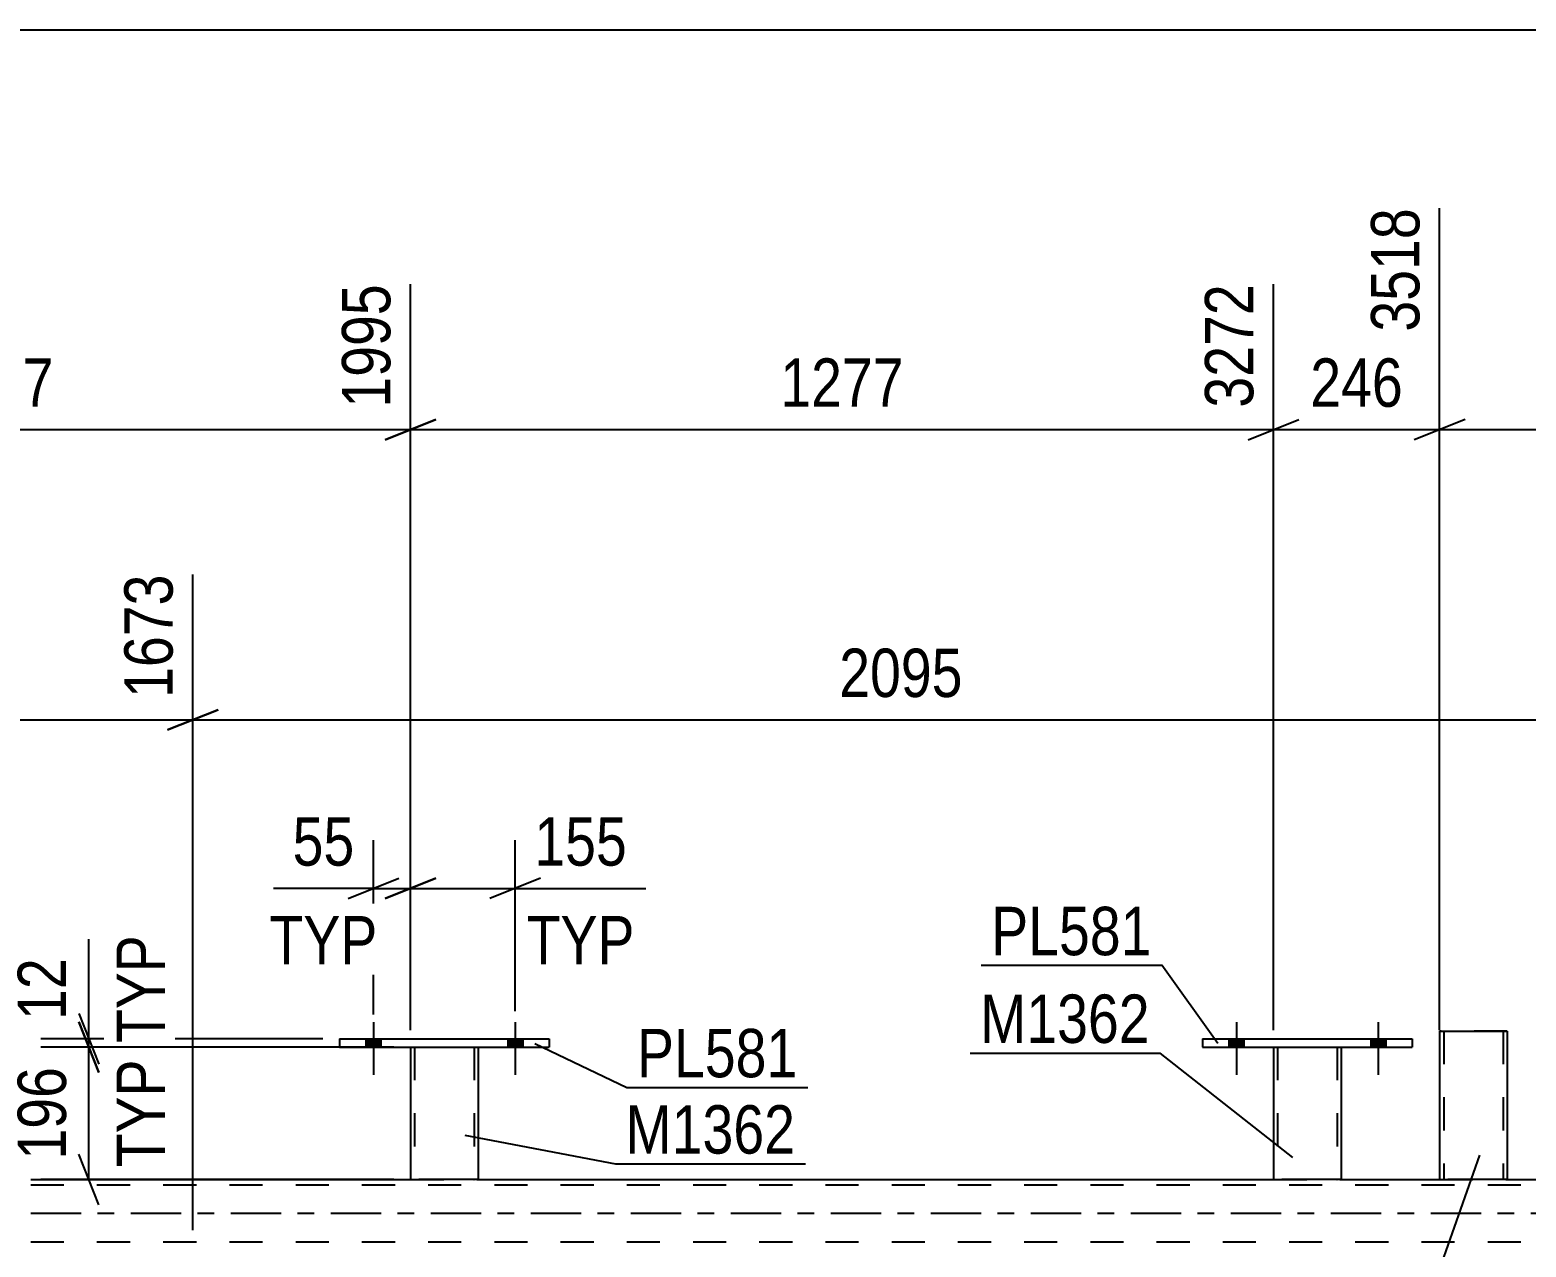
# Model space of a CAD drawing. Header units: millimetres. Extents: x 0 to 841, y 0 to 594.
# Drawn here: x 94.4 to 182.9, y 442.9 to 515 of the extents above; entities that cross this region are included whole.
import ezdxf

# ---------------------------------------------------------------- set-up
doc = ezdxf.new("R2010")
doc.units = ezdxf.units.MM
doc.linetypes.add('DXK_LINE_DOT2', pattern=[3.9198, 1.9599, -1.9599])
doc.linetypes.add('DXK_LINE_DOT3', pattern=[5.9187, 2.979, -0.9799, 0.9799, -0.9799])
doc.styles.add('Arial Narrow', font='ARIALN.TTF', dxfattribs={"height": 0.2})

# ---------------------------------------------------------------- blocks, each defined once
blk = doc.blocks.new('Bolt-103610369-3247 - 3131')
at = {"linetype": 'Continuous'}
for points in [[(165.327, 454.755), (166.207, 454.755), (166.207, 455.235), (165.327, 455.235)], [(173.727, 454.755), (174.607, 454.755), (174.607, 455.235), (173.727, 455.235)]]:
    blk.add_hatch(color=1, dxfattribs=at).paths.add_polyline_path(points)
at = {"color": 1, "linetype": 'Continuous'}
for p, q in [((165.767, 456.235), (165.767, 453.115)), ((174.167, 456.235), (174.167, 453.115)), ((165.327, 455.235), (165.327, 454.755)), ((166.207, 455.235), (166.207, 454.755)), ((173.727, 455.235), (173.727, 454.755)), ((174.607, 455.235), (174.607, 454.755))]:
    blk.add_line(p, q, dxfattribs=at)
blk = doc.blocks.new('Part-103610369-3198 - 3131')
at = {"color": 2, "linetype": 'Continuous'}
for p, q in [((94.407, 446.915), (116.887, 446.915)), ((120.887, 446.915), (167.967, 446.915)), ((171.967, 446.915), (177.798, 446.915)), ((181.798, 446.915), (196.25, 446.915))]:
    blk.add_line(p, q, dxfattribs=at)
at = {"color": 7, "linetype": 'DXK_LINE_DOT2'}
for p, q in [((94.407, 446.595), (510.678, 446.595)), ((116.887, 446.915), (120.887, 446.915)), ((167.967, 446.915), (171.967, 446.915)), ((177.798, 446.915), (181.798, 446.915)), ((94.407, 443.235), (510.678, 443.235))]:
    blk.add_line(p, q, dxfattribs=at)
at = {"color": 7, "linetype": 'DXK_LINE_DOT3'}
blk.add_line((94.407, 444.915), (510.678, 444.915), dxfattribs=at)
blk = doc.blocks.new('Bolt-103610369-3246 - 3131')
at = {"linetype": 'Continuous'}
for points in [[(114.247, 454.755), (115.127, 454.755), (115.127, 455.235), (114.247, 455.235)], [(122.647, 454.755), (123.527, 454.755), (123.527, 455.235), (122.647, 455.235)]]:
    blk.add_hatch(color=1, dxfattribs=at).paths.add_polyline_path(points)
at = {"color": 1, "linetype": 'Continuous'}
for p, q in [((114.687, 456.235), (114.687, 453.115)), ((123.087, 456.235), (123.087, 453.115)), ((114.247, 455.235), (114.247, 454.755)), ((115.127, 455.235), (115.127, 454.755)), ((122.647, 455.235), (122.647, 454.755)), ((123.527, 455.235), (123.527, 454.755))]:
    blk.add_line(p, q, dxfattribs=at)
blk = doc.blocks.new('Part-103610369-3355 - 3131')
at = {"color": 2, "linetype": 'Continuous'}
for p, q in [((177.798, 455.701), (177.798, 455.701)), ((177.798, 455.701), (177.798, 446.915)), ((177.798, 455.701), (181.798, 455.701)), ((181.798, 455.701), (181.798, 455.701)), ((181.798, 455.701), (181.798, 446.915)), ((177.798, 446.915), (178.278, 446.915)), ((181.798, 446.915), (178.278, 446.915))]:
    blk.add_line(p, q, dxfattribs=at)
at = {"color": 7, "linetype": 'DXK_LINE_DOT2'}
for p, q in [((181.798, 455.701), (177.798, 455.701)), ((177.798, 455.701), (177.798, 455.701)), ((178.038, 455.701), (178.038, 455.701)), ((178.038, 455.701), (178.038, 446.915)), ((181.487, 455.701), (181.501, 455.701)), ((181.501, 455.701), (181.539, 455.701)), ((181.539, 455.701), (181.558, 455.701)), ((181.558, 455.701), (181.558, 455.701)), ((181.558, 455.701), (181.558, 446.915)), ((181.798, 455.701), (181.798, 455.701)), ((177.798, 446.915), (181.798, 446.915)), ((178.038, 446.915), (178.056, 446.915)), ((178.056, 446.915), (178.094, 446.915)), ((178.094, 446.915), (178.108, 446.915)), ((178.108, 446.915), (178.186, 446.915))]:
    blk.add_line(p, q, dxfattribs=at)
blk = doc.blocks.new('Bolt-103610369-3401 - 3131')
at = {"linetype": 'Continuous'}
for points in [[(114.247, 454.755), (115.127, 454.755), (115.127, 455.235), (114.247, 455.235)], [(122.647, 454.755), (123.527, 454.755), (123.527, 455.235), (122.647, 455.235)]]:
    blk.add_hatch(color=1, dxfattribs=at).paths.add_polyline_path(points)
at = {"color": 1, "linetype": 'Continuous'}
for p, q in [((114.687, 456.235), (114.687, 453.115)), ((123.087, 456.235), (123.087, 453.115)), ((114.247, 455.235), (114.247, 454.755)), ((115.127, 455.235), (115.127, 454.755)), ((122.647, 455.235), (122.647, 454.755)), ((123.527, 455.235), (123.527, 454.755))]:
    blk.add_line(p, q, dxfattribs=at)
blk = doc.blocks.new('Bolt-103610369-3402 - 3131')
at = {"linetype": 'Continuous'}
for points in [[(165.327, 454.755), (166.207, 454.755), (166.207, 455.235), (165.327, 455.235)], [(173.727, 454.755), (174.607, 454.755), (174.607, 455.235), (173.727, 455.235)]]:
    blk.add_hatch(color=1, dxfattribs=at).paths.add_polyline_path(points)
at = {"color": 1, "linetype": 'Continuous'}
for p, q in [((165.767, 456.235), (165.767, 453.115)), ((174.167, 456.235), (174.167, 453.115)), ((165.327, 455.235), (165.327, 454.755)), ((166.207, 455.235), (166.207, 454.755)), ((173.727, 455.235), (173.727, 454.755)), ((174.607, 455.235), (174.607, 454.755))]:
    blk.add_line(p, q, dxfattribs=at)
blk = doc.blocks.new('Part-103610369-3599 - 3131')
at = {"color": 2, "linetype": 'Continuous'}
for p, q in [((163.767, 455.235), (163.767, 454.755)), ((163.767, 455.235), (176.167, 455.235)), ((176.167, 455.235), (176.167, 454.755)), ((163.767, 454.755), (176.167, 454.755))]:
    blk.add_line(p, q, dxfattribs=at)
blk = doc.blocks.new('Part-103610369-3728 - 3131')
at = {"color": 7, "linetype": 'DXK_LINE_DOT2'}
for p, q in [((167.967, 454.758), (171.967, 454.758)), ((167.967, 454.755), (167.967, 454.758)), ((167.967, 454.758), (167.967, 454.755)), ((168.207, 454.758), (168.207, 446.915)), ((171.727, 454.758), (171.727, 446.915)), ((171.967, 454.758), (171.967, 454.755)), ((171.967, 454.755), (171.967, 454.758)), ((171.709, 446.915), (171.727, 446.915))]:
    blk.add_line(p, q, dxfattribs=at)
at = {"color": 2, "linetype": 'Continuous'}
for p, q in [((167.967, 454.755), (167.967, 446.915)), ((171.967, 454.755), (171.967, 446.915)), ((167.967, 446.915), (168.447, 446.915)), ((171.931, 446.915), (168.447, 446.915)), ((171.967, 446.915), (171.931, 446.915))]:
    blk.add_line(p, q, dxfattribs=at)
blk = doc.blocks.new('Part-103610369-3733 - 3131')
at = {"color": 7, "linetype": 'DXK_LINE_DOT2'}
for p, q in [((116.887, 454.758), (120.887, 454.758)), ((116.887, 454.755), (116.887, 454.758)), ((116.887, 454.758), (116.887, 454.755)), ((117.127, 454.758), (117.127, 446.915)), ((120.647, 454.758), (120.647, 446.915)), ((120.887, 454.758), (120.887, 454.755)), ((120.887, 454.755), (120.887, 454.758)), ((120.629, 446.915), (120.647, 446.915))]:
    blk.add_line(p, q, dxfattribs=at)
at = {"color": 2, "linetype": 'Continuous'}
for p, q in [((116.887, 454.755), (116.887, 446.915)), ((120.887, 454.755), (120.887, 446.915)), ((116.887, 446.915), (117.367, 446.915)), ((120.85, 446.915), (117.367, 446.915)), ((120.887, 446.915), (120.85, 446.915))]:
    blk.add_line(p, q, dxfattribs=at)
blk = doc.blocks.new('Part-103610369-3738 - 3131')
at = {"color": 2, "linetype": 'Continuous'}
for p, q in [((112.687, 455.235), (112.687, 454.755)), ((112.687, 455.235), (125.087, 455.235)), ((125.087, 455.235), (125.087, 454.755)), ((112.687, 454.755), (125.087, 454.755))]:
    blk.add_line(p, q, dxfattribs=at)
blk = doc.blocks.new('StraightDimension-103610369-30274 - 27584')
at = {"color": 7, "linetype": 'Continuous'}
blk.add_line((58.247, 514.969), (759.545, 514.969), dxfattribs=at)
blk = doc.blocks.new('StraightDimension-103610369-26167 - 3131')
at = {"color": 7, "linetype": 'Continuous'}
for p, q in [((116.887, 455.758), (116.887, 499.922)), ((167.967, 455.758), (167.967, 499.922)), ((118.387, 491.909), (115.387, 490.709)), ((166.467, 490.709), (169.467, 491.909)), ((116.887, 491.309), (167.967, 491.309))]:
    blk.add_line(p, q, dxfattribs=at)
at = {"color": 0}
blk.add_wipeout([(146.683, 492.059), (146.683, 496.259), (138.171, 496.259), (138.171, 492.059)], dxfattribs=at)
at = {"color": 3, "style": 'Arial Narrow'}
blk.add_text('1277', height=2.8633, dxfattribs=at).set_placement((138.771, 492.659))
at = {"color": 0, "linetype": 'Continuous'}
blk.add_wipeout([(167.367, 500.522), (163.167, 500.522), (163.167, 492.009), (167.367, 492.009)], dxfattribs=at)
at = {"color": 3, "linetype": 'Continuous', "style": 'Arial Narrow'}
blk.add_text('3272', height=2.8633, rotation=90.00021, dxfattribs=at).set_placement((166.767, 492.609))
blk = doc.blocks.new('StraightDimension-103610369-26357 - 3131')
at = {"color": 7, "linetype": 'Continuous'}
for p, q in [((104.007, 443.915), (104.007, 482.74)), ((43.315, 447.915), (43.315, 477.256)), ((44.815, 474.728), (41.815, 473.528)), ((102.507, 473.528), (105.507, 474.728)), ((43.315, 474.128), (104.007, 474.128))]:
    blk.add_line(p, q, dxfattribs=at)
at = {"color": 0}
blk.add_wipeout([(77.917, 474.878), (77.917, 479.078), (69.405, 479.078), (69.405, 474.878)], dxfattribs=at)
at = {"color": 3, "style": 'Arial Narrow'}
blk.add_text('1673', height=2.8633, dxfattribs=at).set_placement((70.005, 475.478))
at = {"color": 0, "linetype": 'Continuous'}
for points in [[(103.407, 483.34), (99.207, 483.34), (99.207, 474.828), (103.407, 474.828)], [(42.715, 477.856), (38.515, 477.856), (38.515, 474.828), (42.715, 474.828)]]:
    blk.add_wipeout(points, dxfattribs=at)
at = {"color": 3, "linetype": 'Continuous', "style": 'Arial Narrow'}
for s, height, p in [('1673', 2.8633, (102.807, 475.428)), ('0', 2.863, (42.115, 475.428))]:
    blk.add_text(s, height=height, rotation=90.00021, dxfattribs=at).set_placement(p)
blk = doc.blocks.new('StraightDimension-103610369-26356 - 3131')
at = {"color": 7, "linetype": 'Continuous'}
for p, q in [((104.007, 443.915), (104.007, 482.74)), ((187.823, 443.915), (187.823, 482.74)), ((105.507, 474.728), (102.507, 473.528)), ((186.323, 473.528), (189.323, 474.728)), ((104.007, 474.128), (187.823, 474.128))]:
    blk.add_line(p, q, dxfattribs=at)
at = {"color": 0}
blk.add_wipeout([(150.171, 474.878), (150.171, 479.078), (141.658, 479.078), (141.658, 474.878)], dxfattribs=at)
at = {"color": 3, "style": 'Arial Narrow'}
blk.add_text('2095', height=2.8633, dxfattribs=at).set_placement((142.258, 475.478))
at = {"color": 0, "linetype": 'Continuous'}
blk.add_wipeout([(187.223, 483.34), (183.023, 483.34), (183.023, 474.828), (187.223, 474.828)], dxfattribs=at)
at = {"color": 3, "linetype": 'Continuous', "style": 'Arial Narrow'}
blk.add_text('3769', height=2.8633, rotation=90.00021, dxfattribs=at).set_placement((186.623, 475.428))
blk = doc.blocks.new('StraightDimension-103610369-26165 - 3131')
at = {"color": 7, "linetype": 'Continuous'}
for p, q in [((177.798, 455.758), (177.798, 504.422)), ((196.25, 455.756), (196.25, 499.922)), ((179.298, 491.909), (176.298, 490.709)), ((194.75, 490.709), (197.75, 491.909)), ((177.798, 491.309), (196.25, 491.309))]:
    blk.add_line(p, q, dxfattribs=at)
at = {"color": 0}
blk.add_wipeout([(190.366, 492.059), (190.366, 496.259), (183.682, 496.259), (183.682, 492.059)], dxfattribs=at)
at = {"color": 3, "style": 'Arial Narrow'}
blk.add_text('461', height=2.8633, dxfattribs=at).set_placement((184.282, 492.659))
at = {"color": 0, "linetype": 'Continuous'}
blk.add_wipeout([(195.65, 500.522), (191.45, 500.522), (191.45, 492.009), (195.65, 492.009)], dxfattribs=at)
at = {"color": 3, "linetype": 'Continuous', "style": 'Arial Narrow'}
blk.add_text('3979', height=2.8633, rotation=90.00021, dxfattribs=at).set_placement((195.05, 492.609))
blk = doc.blocks.new('StraightDimension-103610369-26166 - 3131')
at = {"color": 7, "linetype": 'Continuous'}
for p, q in [((177.798, 455.758), (177.798, 504.422)), ((167.967, 455.758), (167.967, 499.922)), ((166.467, 490.709), (169.467, 491.909)), ((179.298, 491.909), (176.298, 490.709)), ((167.967, 491.309), (177.798, 491.309))]:
    blk.add_line(p, q, dxfattribs=at)
at = {"color": 0}
blk.add_wipeout([(176.225, 492.059), (176.225, 496.259), (169.54, 496.259), (169.54, 492.059)], dxfattribs=at)
at = {"color": 3, "style": 'Arial Narrow'}
blk.add_text('246', height=2.8633, dxfattribs=at).set_placement((170.14, 492.659))
at = {"color": 0, "linetype": 'Continuous'}
blk.add_wipeout([(177.198, 505.022), (172.998, 505.022), (172.998, 496.509), (177.198, 496.509)], dxfattribs=at)
at = {"color": 3, "linetype": 'Continuous', "style": 'Arial Narrow'}
blk.add_text('3518', height=2.8633, rotation=90.00021, dxfattribs=at).set_placement((176.598, 497.109))
blk = doc.blocks.new('StraightDimension-103610369-26168 - 3131')
at = {"color": 7, "linetype": 'Continuous'}
for p, q in [((116.887, 455.758), (116.887, 499.922)), ((67.335, 455.757), (67.335, 498.094)), ((68.835, 491.909), (65.835, 490.709)), ((115.387, 490.709), (118.387, 491.909)), ((67.335, 491.309), (116.887, 491.309))]:
    blk.add_line(p, q, dxfattribs=at)
at = {"color": 0}
blk.add_wipeout([(96.367, 492.059), (96.367, 496.259), (87.855, 496.259), (87.855, 492.059)], dxfattribs=at)
at = {"color": 3, "style": 'Arial Narrow'}
blk.add_text('1277', height=2.8633, dxfattribs=at).set_placement((88.455, 492.659))
at = {"color": 0, "linetype": 'Continuous'}
blk.add_wipeout([(116.287, 500.522), (112.087, 500.522), (112.087, 492.009), (116.287, 492.009)], dxfattribs=at)
at = {"color": 3, "linetype": 'Continuous', "style": 'Arial Narrow'}
blk.add_text('1995', height=2.8633, rotation=90.00021, dxfattribs=at).set_placement((115.687, 492.609))
blk = doc.blocks.new('StraightDimension-103610369-37964 - 3131')
at = {"color": 7, "linetype": 'Continuous'}
for p, q in [((116.887, 455.758), (116.887, 466.996)), ((123.087, 456.878), (123.087, 466.996)), ((115.387, 463.546), (118.387, 464.746)), ((116.887, 464.146), (123.087, 464.146)), ((124.587, 464.746), (121.587, 463.546)), ((123.087, 464.146), (130.821, 464.146)), ((123.087, 464.146), (130.821, 464.146))]:
    blk.add_line(p, q, dxfattribs=at)
at = {"color": 0}
blk.add_wipeout([(130.296, 464.896), (130.296, 469.096), (123.612, 469.096), (123.612, 464.896)], dxfattribs=at)
at = {"color": 0, "linetype": 'Continuous'}
blk.add_wipeout([(130.749, 459.046), (130.749, 463.246), (123.159, 463.246), (123.159, 459.046)], dxfattribs=at)
at = {"color": 3, "style": 'Arial Narrow'}
blk.add_text('155', height=2.8633, dxfattribs=at).set_placement((124.212, 465.496))
at = {"color": 3, "linetype": 'Continuous', "style": 'Arial Narrow'}
blk.add_text('TYP', height=2.8633, dxfattribs=at).set_placement((123.759, 459.646))
blk = doc.blocks.new('StraightDimension-103610369-37965 - 3131')
at = {"color": 7, "linetype": 'Continuous'}
for p, q in [((114.687, 456.676), (114.687, 466.996)), ((116.887, 455.758), (116.887, 466.996)), ((114.687, 464.146), (108.781, 464.146)), ((114.687, 464.146), (108.781, 464.146)), ((113.187, 463.546), (116.187, 464.746)), ((114.687, 464.146), (116.887, 464.146)), ((118.387, 464.746), (115.387, 463.546))]:
    blk.add_line(p, q, dxfattribs=at)
at = {"color": 0}
blk.add_wipeout([(114.162, 464.896), (114.162, 469.096), (109.306, 469.096), (109.306, 464.896)], dxfattribs=at)
at = {"color": 0, "linetype": 'Continuous'}
blk.add_wipeout([(115.529, 459.046), (115.529, 463.246), (107.939, 463.246), (107.939, 459.046)], dxfattribs=at)
at = {"color": 3, "style": 'Arial Narrow'}
blk.add_text('55', height=2.8633, dxfattribs=at).set_placement((109.906, 465.496))
at = {"color": 3, "linetype": 'Continuous', "style": 'Arial Narrow'}
blk.add_text('TYP', height=2.8633, dxfattribs=at).set_placement((108.539, 459.646))
blk = doc.blocks.new('StraightDimension-103610369-37981 - 3131')
at = {"color": 7, "linetype": 'Continuous'}
for p, q in [((97.845, 455.235), (97.845, 461.141)), ((97.845, 455.235), (97.845, 461.141)), ((97.245, 456.735), (98.445, 453.735)), ((98.445, 453.258), (97.245, 456.258)), ((111.687, 455.235), (94.995, 455.235)), ((97.845, 454.758), (97.845, 455.235)), ((115.887, 454.758), (94.995, 454.758))]:
    blk.add_line(p, q, dxfattribs=at)
at = {"color": 0, "linetype": 'Continuous'}
blk.add_wipeout([(102.945, 461.982), (98.745, 461.982), (98.745, 454.393), (102.945, 454.393)], dxfattribs=at)
at = {"color": 0}
blk.add_wipeout([(97.095, 460.616), (92.895, 460.616), (92.895, 455.76), (97.095, 455.76)], dxfattribs=at)
at = {"color": 3, "linetype": 'Continuous', "style": 'Arial Narrow'}
blk.add_text('TYP', height=2.8633, rotation=90.00021, dxfattribs=at).set_placement((102.345, 454.993))
at = {"color": 3, "style": 'Arial Narrow'}
blk.add_text('12', height=2.8633, rotation=90.00021, dxfattribs=at).set_placement((96.495, 456.36))
blk = doc.blocks.new('StraightDimension-103610369-37982 - 3131')
at = {"color": 7, "linetype": 'Continuous'}
for p, q in [((97.245, 456.258), (98.445, 453.258)), ((115.887, 454.758), (94.995, 454.758)), ((97.845, 446.915), (97.845, 454.758)), ((98.445, 445.415), (97.245, 448.415)), ((115.887, 446.915), (94.995, 446.915))]:
    blk.add_line(p, q, dxfattribs=at)
at = {"color": 0, "linetype": 'Continuous'}
blk.add_wipeout([(102.945, 454.631), (98.745, 454.631), (98.745, 447.041), (102.945, 447.041)], dxfattribs=at)
at = {"color": 0}
blk.add_wipeout([(97.095, 454.178), (92.895, 454.178), (92.895, 447.494), (97.095, 447.494)], dxfattribs=at)
at = {"color": 3, "style": 'Arial Narrow'}
blk.add_text('196', height=2.8633, rotation=90.00021, dxfattribs=at).set_placement((96.495, 448.094))
at = {"color": 3, "linetype": 'Continuous', "style": 'Arial Narrow'}
blk.add_text('TYP', height=2.8633, rotation=90.00021, dxfattribs=at).set_placement((102.345, 447.641))
blk = doc.blocks.new('Mark-103610369-26685 - 3131')
at = {"color": 30, "linetype": 'Continuous'}
for p, q in [((124.242, 454.964), (129.69, 452.368)), ((129.69, 452.368), (140.394, 452.368))]:
    blk.add_line(p, q, dxfattribs=at)
at = {"color": 0}
blk.add_wipeout([(139.794, 452.968), (139.794, 455.968), (130.29, 455.968), (130.29, 452.968)], dxfattribs=at)
blk.add_wipeout([(139.794, 452.968), (139.794, 455.968), (130.29, 455.968), (130.29, 452.968)], dxfattribs=at)
at = {"color": 3, "style": 'Arial Narrow'}
blk.add_text('PL581', height=2.8633, dxfattribs=at).set_placement((130.29, 452.968))
blk = doc.blocks.new('Mark-103610369-26616 - 3131')
at = {"color": 30, "linetype": 'Continuous'}
for p in [(180.152, 448.347), (164.145, 434.872)]:
    blk.add_line(p, (175.397, 434.872), dxfattribs=at)
at = {"color": 0}
blk.add_wipeout([(174.797, 435.472), (174.797, 438.472), (164.745, 438.472), (164.745, 435.472)], dxfattribs=at)
blk.add_wipeout([(174.797, 435.472), (174.797, 438.472), (164.745, 438.472), (164.745, 435.472)], dxfattribs=at)
at = {"color": 3, "style": 'Arial Narrow'}
blk.add_text('M1535', height=2.8633, dxfattribs=at).set_placement((164.745, 435.472))
blk = doc.blocks.new('Mark-103610369-26661 - 3131')
at = {"color": 30, "linetype": 'Continuous'}
for p in [(150.655, 459.594), (164.676, 454.974)]:
    blk.add_line(p, (161.359, 459.594), dxfattribs=at)
at = {"color": 0}
blk.add_wipeout([(160.759, 460.194), (160.759, 463.194), (151.255, 463.194), (151.255, 460.194)], dxfattribs=at)
blk.add_wipeout([(160.759, 460.194), (160.759, 463.194), (151.255, 463.194), (151.255, 460.194)], dxfattribs=at)
at = {"color": 3, "style": 'Arial Narrow'}
blk.add_text('PL581', height=2.8633, dxfattribs=at).set_placement((151.255, 460.194))
blk = doc.blocks.new('Mark-103610369-26679 - 3131')
at = {"color": 30, "linetype": 'Continuous'}
for p in [(150, 454.402), (169.102, 448.226)]:
    blk.add_line(p, (161.252, 454.402), dxfattribs=at)
at = {"color": 0}
blk.add_wipeout([(160.652, 455.002), (160.652, 458.002), (150.6, 458.002), (150.6, 455.002)], dxfattribs=at)
blk.add_wipeout([(160.652, 455.002), (160.652, 458.002), (150.6, 458.002), (150.6, 455.002)], dxfattribs=at)
at = {"color": 3, "style": 'Arial Narrow'}
blk.add_text('M1362', height=2.8633, dxfattribs=at).set_placement((150.6, 455.002))
blk = doc.blocks.new('Mark-103610369-26682 - 3131')
at = {"color": 30, "linetype": 'Continuous'}
for p, q in [((120.093, 449.536), (129.01, 447.849)), ((129.01, 447.849), (140.262, 447.849))]:
    blk.add_line(p, q, dxfattribs=at)
at = {"color": 0}
blk.add_wipeout([(139.662, 448.449), (139.662, 451.449), (129.61, 451.449), (129.61, 448.449)], dxfattribs=at)
blk.add_wipeout([(139.662, 448.449), (139.662, 451.449), (129.61, 451.449), (129.61, 448.449)], dxfattribs=at)
at = {"color": 3, "style": 'Arial Narrow'}
blk.add_text('M1362', height=2.8633, dxfattribs=at).set_placement((129.61, 448.449))

msp = doc.modelspace()

# ---------------------------------------------------------------- block references
for name in ['StraightDimension-103610369-30274 - 27584', 'Bolt-103610369-3246 - 3131', 'Bolt-103610369-3401 - 3131', 'Bolt-103610369-3247 - 3131', 'Bolt-103610369-3402 - 3131', 'Part-103610369-3738 - 3131', 'Part-103610369-3599 - 3131', 'Part-103610369-3355 - 3131', 'Part-103610369-3733 - 3131', 'Part-103610369-3728 - 3131', 'Part-103610369-3198 - 3131']:
    msp.add_blockref(name, (0, 0))

# ---------------------------------------------------------------- next in the draw order: block references
for name in ['StraightDimension-103610369-26167 - 3131', 'StraightDimension-103610369-26357 - 3131']:
    msp.add_blockref(name, (0, 0))

# ---------------------------------------------------------------- next in the draw order: block references
msp.add_blockref('StraightDimension-103610369-26356 - 3131', (0, 0))

# ---------------------------------------------------------------- next in the draw order: block references
for name in ['StraightDimension-103610369-26165 - 3131', 'StraightDimension-103610369-26168 - 3131', 'Mark-103610369-26661 - 3131', 'Mark-103610369-26682 - 3131', 'Mark-103610369-26616 - 3131']:
    msp.add_blockref(name, (0, 0))

# ---------------------------------------------------------------- next in the draw order: block references
for name in ['StraightDimension-103610369-26166 - 3131', 'StraightDimension-103610369-37964 - 3131']:
    msp.add_blockref(name, (0, 0))

# ---------------------------------------------------------------- next in the draw order: block references
for name in ['StraightDimension-103610369-37965 - 3131', 'Mark-103610369-26679 - 3131', 'Mark-103610369-26685 - 3131']:
    msp.add_blockref(name, (0, 0))

# ---------------------------------------------------------------- next in the draw order: block references
msp.add_blockref('StraightDimension-103610369-37981 - 3131', (0, 0))

# ---------------------------------------------------------------- next in the draw order: block references
msp.add_blockref('StraightDimension-103610369-37982 - 3131', (0, 0))

doc.saveas('drawing.dxf')
